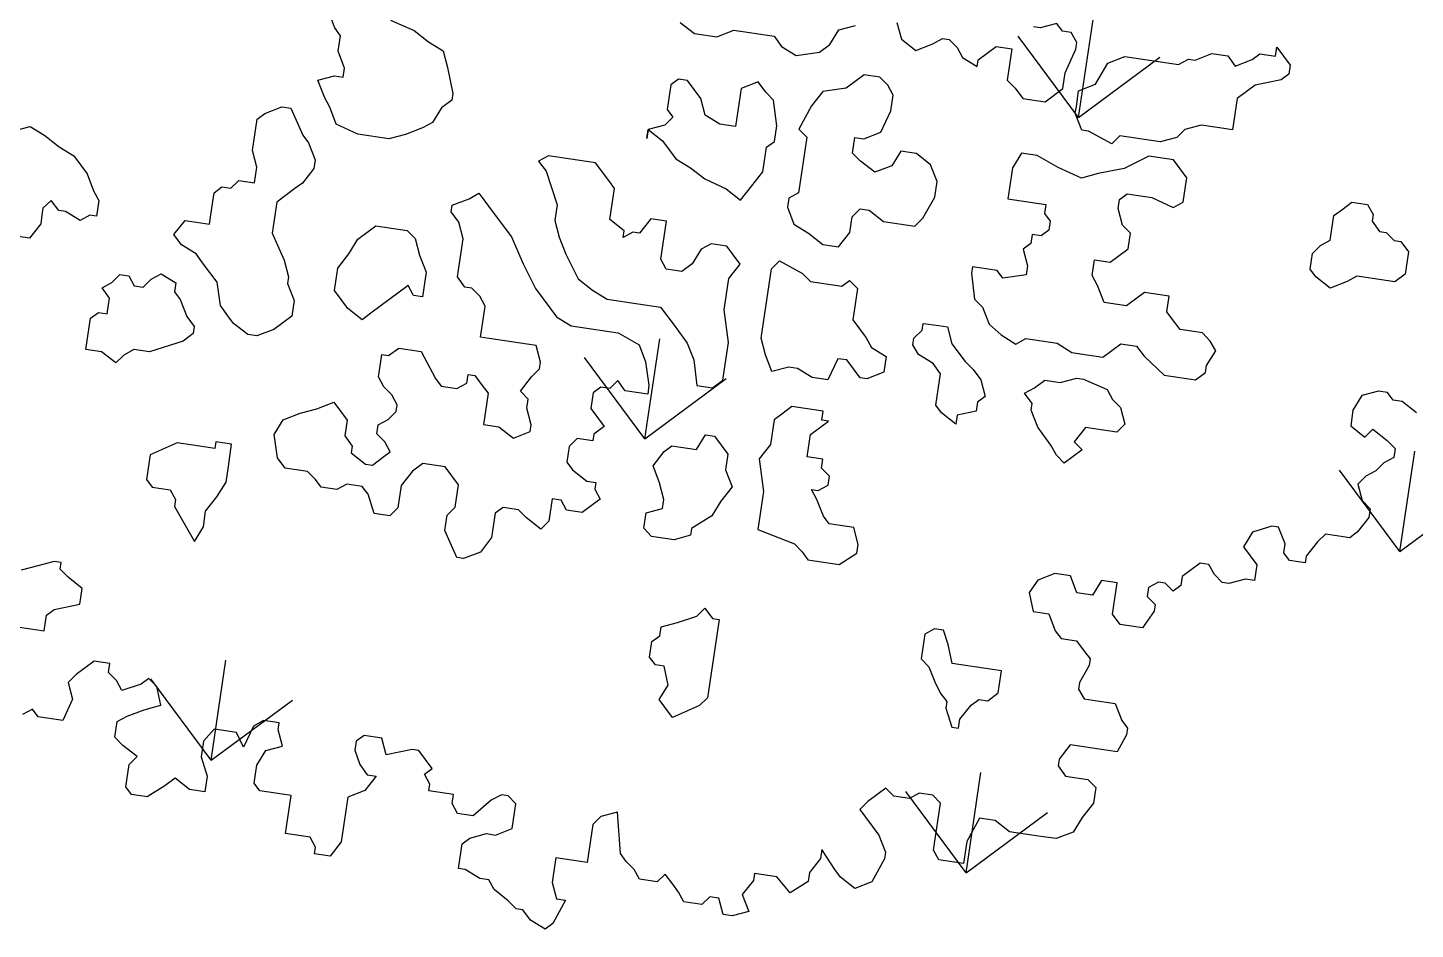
# Model space of a CAD drawing. Header units: millimetres. Extents: x 338 to 506, y 179 to 335.
# Drawn here: x 463.07 to 468.29, y 230.57 to 233.96 of the extents above; entities that cross this region are included whole.
import ezdxf

# ---------------------------------------------------------------- set-up
doc = ezdxf.new("R2010")
doc.units = ezdxf.units.MM
for name, color, linetype in [('ANDEN', 251, 'Continuous'), ('ARBOL-TOP', 3, 'Continuous'), ('MUROS', 32, 'Continuous')]:
    doc.layers.add(name, color=color, linetype=linetype)

# ---------------------------------------------------------------- blocks, each defined once
blk = doc.blocks.new('*X965')
at = {"color": 0}
for p, q in [((59.3391, 30.0594), (59.6085, 30.3288)), ((59.3391, 30.0594), (59.6085, 29.79)), ((59.3391, 30.0594), (59.7201, 30.0594)), ((60.776, 28.6226), (61.0454, 28.892)), ((60.776, 28.6226), (61.0454, 28.3532)), ((60.776, 28.6226), (61.157, 28.6226)), ((59.3391, 27.1857), (59.6085, 27.4551)), ((62.2128, 27.1857), (62.4822, 27.4551)), ((59.3391, 27.1857), (59.6085, 26.9163)), ((59.3391, 27.1857), (59.7201, 27.1857)), ((62.2128, 27.1857), (62.4822, 26.9163)), ((62.2128, 27.1857), (62.5938, 27.1857)), ((60.776, 25.7489), (61.0454, 26.0183)), ((60.776, 25.7489), (61.0454, 25.4795)), ((60.776, 25.7489), (61.157, 25.7489))]:
    blk.add_line(p, q, dxfattribs=at)
blk = doc.blocks.new('ARBOLITO')
at = {"linetype": 'ByBlock'}
for points in [[(463.3039, 68.8015), (463.2894, 68.8098), (463.2811, 68.8098), (463.2749, 68.8161), (463.2665, 68.8161), (463.252, 68.8098), (463.2458, 68.7953), (463.2458, 68.7808), (463.2603, 68.7724), (463.2665, 68.7808), (463.2811, 68.7724), (463.2894, 68.7662), (463.2894, 68.7579), (463.2811, 68.7517), (463.2749, 68.7434), (463.2665, 68.7371), (463.2603, 68.7288), (463.2665, 68.7143), (463.2749, 68.708), (463.2749, 68.6997), (463.2665, 68.6852), (463.2603, 68.6789), (463.2458, 68.6789), (463.2375, 68.6789), (463.2312, 68.6706), (463.2229, 68.6561), (463.2229, 68.6498), (463.2167, 68.6498), (463.2084, 68.6498), (463.2021, 68.6561), (463.2021, 68.6644), (463.1938, 68.6789), (463.1876, 68.6789), (463.171, 68.6706), (463.1647, 68.6561), (463.1793, 68.6415), (463.1793, 68.627), (463.171, 68.627), (463.1564, 68.6208), (463.1502, 68.6208), (463.1419, 68.627), (463.1356, 68.6353), (463.1273, 68.6353), (463.1128, 68.6208), (463.1128, 68.6124), (463.1065, 68.6062), (463.0982, 68.6124), (463.092, 68.6124), (463.0837, 68.6062), (463.0837, 68.5979), (463.092, 68.5917), (463.092, 68.5854), (463.0837, 68.5688), (463.0775, 68.5688), (463.0629, 68.5688), (463.0546, 68.5771), (463.0546, 68.5854), (463.0546, 68.5917), (463.0546, 68.6062), (463.0401, 68.6062), (463.0338, 68.5917), (463.0193, 68.5917), (463.011, 68.6062), (462.9964, 68.6062), (462.9819, 68.5979), (462.9756, 68.5854), (462.9819, 68.5688), (462.9902, 68.5688), (462.9964, 68.5688), (463.0047, 68.5543), (463.011, 68.548), (463.0255, 68.548), (463.0338, 68.5397), (463.0401, 68.5335), (463.0401, 68.5273), (463.0338, 68.5106), (463.0338, 68.5044), (463.0401, 68.4961), (463.0484, 68.4961), (463.0691, 68.4961), (463.0775, 68.4815), (463.0837, 68.4753), (463.0837, 68.4691), (463.0775, 68.4524), (463.0691, 68.4524), (463.0546, 68.4524), (463.0401, 68.4524), (463.0338, 68.4524), (463.0255, 68.4379), (463.0255, 68.4317), (463.0338, 68.4234), (463.0546, 68.4234), (463.0629, 68.4171), (463.0629, 68.4088), (463.0629, 68.4026), (463.0546, 68.388), (463.0484, 68.3735), (463.0338, 68.3652), (463.0193, 68.3652), (462.9964, 68.3652), (462.9902, 68.3652), (462.9756, 68.3735), (462.9673, 68.3735), (462.9611, 68.3735), (462.9528, 68.3506), (462.9528, 68.3299), (462.9299, 68.3299), (462.9237, 68.3382), (462.9237, 68.3444), (462.9237, 68.3589), (462.9237, 68.3652), (462.9237, 68.3818), (462.9154, 68.388), (462.9029, 68.388), (462.8946, 68.3818), (462.8801, 68.3818), (462.8717, 68.388), (462.8655, 68.3818), (462.8572, 68.3735), (462.851, 68.3652), (462.8572, 68.3589), (462.8717, 68.3444), (462.8801, 68.3299), (462.8801, 68.3236), (462.8717, 68.3008), (462.8572, 68.2925), (462.8427, 68.3008), (462.8364, 68.307), (462.8219, 68.3236), (462.8219, 68.3153), (462.8136, 68.3008), (462.8136, 68.2925), (462.799, 68.28), (462.7845, 68.2925), (462.7699, 68.2925), (462.7637, 68.2925), (462.7637, 68.2862), (462.7554, 68.2717), (462.7637, 68.2571), (462.7491, 68.2509), (462.7408, 68.2509), (462.7346, 68.2654), (462.7263, 68.2654), (462.7201, 68.2571), (462.7034, 68.2571), (462.6972, 68.2654), (462.691, 68.2717), (462.6827, 68.28), (462.6764, 68.2717), (462.6598, 68.2717), (462.6536, 68.28), (462.6453, 68.2862), (462.639, 68.2925), (462.6307, 68.3299), (462.6162, 68.3236), (462.6099, 68.3153), (462.6099, 68.3008), (462.6099, 68.28), (462.5954, 68.28), (462.5808, 68.28), (462.5808, 68.2717), (462.5808, 68.2571), (462.5871, 68.2426), (462.5954, 68.2426), (462.5871, 68.2197), (462.5808, 68.2135), (462.5663, 68.2197), (462.558, 68.228), (462.5517, 68.228), (462.5434, 68.2343), (462.5289, 68.2426), (462.5227, 68.2509), (462.5143, 68.2509), (462.4998, 68.2571), (462.4936, 68.2571), (462.4936, 68.2717), (462.4936, 68.28), (462.4998, 68.2862), (462.5143, 68.2925), (462.5227, 68.2925), (462.5372, 68.3008), (462.5372, 68.3236), (462.5289, 68.3299), (462.5227, 68.3299), (462.5143, 68.3236), (462.4998, 68.307), (462.4853, 68.307), (462.479, 68.3153), (462.479, 68.3236), (462.4562, 68.3236), (462.4562, 68.3299), (462.4499, 68.3382), (462.4562, 68.3444), (462.4416, 68.3589), (462.4354, 68.3589), (462.4125, 68.3506), (462.4063, 68.3652), (462.3897, 68.3652), (462.3834, 68.3589), (462.3834, 68.3506), (462.3897, 68.3382), (462.398, 68.3299), (462.4063, 68.3299), (462.398, 68.3153), (462.3834, 68.307), (462.3834, 68.3008), (462.3834, 68.2925), (462.3834, 68.28), (462.3834, 68.2654), (462.3751, 68.2509), (462.3606, 68.2509), (462.3606, 68.2571), (462.3543, 68.2654), (462.346, 68.2654), (462.3315, 68.2654), (462.3315, 68.2717), (462.3315, 68.2862), (462.3315, 68.3008), (462.3169, 68.3008), (462.3024, 68.3008), (462.2962, 68.307), (462.2962, 68.3153), (462.2962, 68.3236), (462.3024, 68.3382), (462.3169, 68.3444), (462.3107, 68.3589), (462.3107, 68.3652), (462.2962, 68.3652), (462.2879, 68.3589), (462.2816, 68.3382), (462.2733, 68.3506), (462.2588, 68.3506), (462.2525, 68.3506), (462.2442, 68.3382), (462.2442, 68.3236), (462.2525, 68.307), (462.2525, 68.2925), (462.238, 68.2925), (462.2234, 68.3008), (462.2151, 68.2925), (462.2006, 68.28), (462.186, 68.28), (462.1798, 68.2862), (462.1798, 68.307), (462.186, 68.3153), (462.1715, 68.3236), (462.1632, 68.3299), (462.1632, 68.3444), (462.1715, 68.3506), (462.186, 68.3589), (462.2006, 68.3652), (462.1944, 68.3818), (462.186, 68.388), (462.1798, 68.3818), (462.1632, 68.3735), (462.1569, 68.3818), (462.1486, 68.388), (462.1486, 68.3963), (462.1341, 68.3963), (462.1195, 68.3818), (462.1133, 68.3735), (462.1195, 68.3589), (462.1133, 68.3382), (462.0905, 68.3382), (462.0842, 68.3444), (462.0759, 68.3382)], [(462.0551, 68.4171), (462.0759, 68.4171), (462.0842, 68.4171), (462.0842, 68.4317), (462.0905, 68.4379), (462.1133, 68.4462), (462.1133, 68.4524), (462.1133, 68.4608), (462.0988, 68.4691), (462.0905, 68.4753), (462.0905, 68.4815), (462.0842, 68.4815), (462.0697, 68.4753), (462.0551, 68.4691)], [(463.3039, 68.8015), (463.2894, 68.8098), (463.2811, 68.8098), (463.2749, 68.8161), (463.2665, 68.8161), (463.252, 68.8098), (463.2458, 68.7953), (463.2458, 68.7808), (463.2603, 68.7724), (463.2665, 68.7808), (463.2811, 68.7724), (463.2894, 68.7662), (463.2894, 68.7579), (463.2811, 68.7517), (463.2749, 68.7434), (463.2665, 68.7371), (463.2603, 68.7288), (463.2665, 68.7143), (463.2749, 68.708), (463.2749, 68.6997), (463.2665, 68.6852), (463.2603, 68.6789), (463.2458, 68.6789), (463.2375, 68.6789), (463.2312, 68.6706), (463.2229, 68.6561), (463.2229, 68.6498), (463.2167, 68.6498), (463.2084, 68.6498), (463.2021, 68.6561), (463.2021, 68.6644), (463.1938, 68.6789), (463.1876, 68.6789), (463.171, 68.6706), (463.1647, 68.6561), (463.1793, 68.6415), (463.1793, 68.627), (463.171, 68.627), (463.1564, 68.6208), (463.1502, 68.6208), (463.1419, 68.627), (463.1356, 68.6353), (463.1273, 68.6353), (463.1128, 68.6208), (463.1128, 68.6124), (463.1065, 68.6062), (463.0982, 68.6124), (463.092, 68.6124), (463.0837, 68.6062), (463.0837, 68.5979), (463.092, 68.5917), (463.092, 68.5854), (463.0837, 68.5688), (463.0775, 68.5688), (463.0629, 68.5688), (463.0546, 68.5771), (463.0546, 68.5854), (463.0546, 68.5917), (463.0546, 68.6062), (463.0401, 68.6062), (463.0338, 68.5917), (463.0193, 68.5917), (463.011, 68.6062), (462.9964, 68.6062), (462.9819, 68.5979), (462.9756, 68.5854), (462.9819, 68.5688), (462.9902, 68.5688), (462.9964, 68.5688), (463.0047, 68.5543), (463.011, 68.548), (463.0255, 68.548), (463.0338, 68.5397), (463.0401, 68.5335), (463.0401, 68.5273), (463.0338, 68.5106), (463.0338, 68.5044), (463.0401, 68.4961), (463.0484, 68.4961), (463.0691, 68.4961), (463.0775, 68.4815), (463.0837, 68.4753), (463.0837, 68.4691), (463.0775, 68.4524), (463.0691, 68.4524), (463.0546, 68.4524), (463.0401, 68.4524), (463.0338, 68.4524), (463.0255, 68.4379), (463.0255, 68.4317), (463.0338, 68.4234), (463.0546, 68.4234), (463.0629, 68.4171), (463.0629, 68.4088), (463.0629, 68.4026), (463.0546, 68.388), (463.0484, 68.3735), (463.0338, 68.3652), (463.0193, 68.3652), (462.9964, 68.3652), (462.9902, 68.3652), (462.9756, 68.3735), (462.9673, 68.3735), (462.9611, 68.3735), (462.9528, 68.3506), (462.9528, 68.3299), (462.9299, 68.3299), (462.9237, 68.3382), (462.9237, 68.3444), (462.9237, 68.3589), (462.9237, 68.3652), (462.9237, 68.3818), (462.9154, 68.388), (462.9029, 68.388), (462.8946, 68.3818), (462.8801, 68.3818), (462.8717, 68.388), (462.8655, 68.3818), (462.8572, 68.3735), (462.851, 68.3652), (462.8572, 68.3589), (462.8717, 68.3444), (462.8801, 68.3299), (462.8801, 68.3236), (462.8717, 68.3008), (462.8572, 68.2925), (462.8427, 68.3008), (462.8364, 68.307), (462.8219, 68.3236), (462.8219, 68.3153), (462.8136, 68.3008), (462.8136, 68.2925), (462.799, 68.28), (462.7845, 68.2925), (462.7699, 68.2925), (462.7637, 68.2925), (462.7637, 68.2862), (462.7554, 68.2717), (462.7637, 68.2571), (462.7491, 68.2509), (462.7408, 68.2509), (462.7346, 68.2654), (462.7263, 68.2654), (462.7201, 68.2571), (462.7034, 68.2571), (462.6972, 68.2654), (462.691, 68.2717), (462.6827, 68.28), (462.6764, 68.2717), (462.6598, 68.2717), (462.6536, 68.28), (462.6453, 68.2862), (462.639, 68.2925), (462.6307, 68.3299), (462.6162, 68.3236), (462.6099, 68.3153), (462.6099, 68.3008), (462.6099, 68.28), (462.5954, 68.28), (462.5808, 68.28), (462.5808, 68.2717), (462.5808, 68.2571), (462.5871, 68.2426), (462.5954, 68.2426), (462.5871, 68.2197), (462.5808, 68.2135), (462.5663, 68.2197), (462.558, 68.228), (462.5517, 68.228), (462.5434, 68.2343), (462.5289, 68.2426), (462.5227, 68.2509), (462.5143, 68.2509), (462.4998, 68.2571), (462.4936, 68.2571), (462.4936, 68.2717), (462.4936, 68.28), (462.4998, 68.2862), (462.5143, 68.2925), (462.5227, 68.2925), (462.5372, 68.3008), (462.5372, 68.3236), (462.5289, 68.3299), (462.5227, 68.3299), (462.5143, 68.3236), (462.4998, 68.307), (462.4853, 68.307), (462.479, 68.3153), (462.479, 68.3236), (462.4562, 68.3236), (462.4562, 68.3299), (462.4499, 68.3382), (462.4562, 68.3444), (462.4416, 68.3589), (462.4354, 68.3589), (462.4125, 68.3506), (462.4063, 68.3652), (462.3897, 68.3652), (462.3834, 68.3589), (462.3834, 68.3506), (462.3897, 68.3382), (462.398, 68.3299), (462.4063, 68.3299), (462.398, 68.3153), (462.3834, 68.307), (462.3834, 68.3008), (462.3834, 68.2925), (462.3834, 68.28), (462.3834, 68.2654), (462.3751, 68.2509), (462.3606, 68.2509), (462.3606, 68.2571), (462.3543, 68.2654), (462.346, 68.2654), (462.3315, 68.2654), (462.3315, 68.2717), (462.3315, 68.2862), (462.3315, 68.3008), (462.3169, 68.3008), (462.3024, 68.3008), (462.2962, 68.307), (462.2962, 68.3153), (462.2962, 68.3236), (462.3024, 68.3382), (462.3169, 68.3444), (462.3107, 68.3589), (462.3107, 68.3652), (462.2962, 68.3652), (462.2879, 68.3589), (462.2816, 68.3382), (462.2733, 68.3506), (462.2588, 68.3506), (462.2525, 68.3506), (462.2442, 68.3382), (462.2442, 68.3236), (462.2525, 68.307), (462.2525, 68.2925), (462.238, 68.2925), (462.2234, 68.3008), (462.2151, 68.2925), (462.2006, 68.28), (462.186, 68.28), (462.1798, 68.2862), (462.1798, 68.307), (462.186, 68.3153), (462.1715, 68.3236), (462.1632, 68.3299), (462.1632, 68.3444), (462.1715, 68.3506), (462.186, 68.3589), (462.2006, 68.3652), (462.1944, 68.3818), (462.186, 68.388), (462.1798, 68.3818), (462.1632, 68.3735), (462.1569, 68.3818), (462.1486, 68.388), (462.1486, 68.3963), (462.1341, 68.3963), (462.1195, 68.3818), (462.1133, 68.3735), (462.1195, 68.3589), (462.1133, 68.3382), (462.0905, 68.3382), (462.0842, 68.3444), (462.0759, 68.3382)], [(462.0551, 68.4171), (462.0759, 68.4171), (462.0842, 68.4171), (462.0842, 68.4317), (462.0905, 68.4379), (462.1133, 68.4462), (462.1133, 68.4524), (462.1133, 68.4608), (462.0988, 68.4691), (462.0905, 68.4753), (462.0905, 68.4815), (462.0842, 68.4815), (462.0697, 68.4753), (462.0551, 68.4691)], [(462.5808, 69.0571), (462.5954, 69.0488), (462.6162, 69.0488), (462.6307, 69.0571), (462.6536, 69.0571), (462.6681, 69.0571), (462.6764, 69.0488), (462.691, 69.0426), (462.7117, 69.0488), (462.7201, 69.0571), (462.7263, 69.0717), (462.7408, 69.0779)], [(462.7782, 69.0862), (462.7845, 69.0717), (462.799, 69.0633), (462.8136, 69.0717), (462.8219, 69.0779), (462.8281, 69.0779), (462.8364, 69.0717), (462.8427, 69.0633), (462.8572, 69.0571), (462.8572, 69.0633), (462.8655, 69.0717), (462.8717, 69.0779), (462.8863, 69.0779), (462.8863, 69.0633), (462.8863, 69.0488), (462.8946, 69.0426), (462.9029, 69.0343), (462.9091, 69.0343), (462.9237, 69.0343), (462.9382, 69.0488), (462.9382, 69.0633), (462.9445, 69.0862), (462.9445, 69.0924), (462.9382, 69.1008), (462.9299, 69.1008), (462.9237, 69.107), (462.9091, 69.1008), (462.9029, 69.1008)], [(462.5808, 69.0571), (462.5954, 69.0488), (462.6162, 69.0488), (462.6307, 69.0571), (462.6536, 69.0571), (462.6681, 69.0571), (462.6764, 69.0488), (462.691, 69.0426), (462.7117, 69.0488), (462.7201, 69.0571), (462.7263, 69.0717), (462.7408, 69.0779)], [(462.7782, 69.0862), (462.7845, 69.0717), (462.799, 69.0633), (462.8136, 69.0717), (462.8219, 69.0779), (462.8281, 69.0779), (462.8364, 69.0717), (462.8427, 69.0633), (462.8572, 69.0571), (462.8572, 69.0633), (462.8655, 69.0717), (462.8717, 69.0779), (462.8863, 69.0779), (462.8863, 69.0633), (462.8863, 69.0488), (462.8946, 69.0426), (462.9029, 69.0343), (462.9091, 69.0343), (462.9237, 69.0343), (462.9382, 69.0488), (462.9382, 69.0633), (462.9445, 69.0862), (462.9445, 69.0924), (462.9382, 69.1008), (462.9299, 69.1008), (462.9237, 69.107), (462.9091, 69.1008), (462.9029, 69.1008)], [(462.9611, 69.0135), (462.9528, 69.028), (462.9528, 69.0343), (462.9528, 69.0488), (462.9673, 69.0571), (462.9756, 69.0779), (462.9902, 69.0862), (463.0047, 69.0862), (463.0193, 69.0862), (463.0401, 69.0862), (463.0484, 69.0924), (463.0546, 69.0924), (463.0691, 69.1008), (463.0837, 69.1008), (463.092, 69.0924), (463.1065, 69.1008), (463.1128, 69.107), (463.1273, 69.107), (463.1273, 69.1153), (463.1419, 69.1008), (463.1419, 69.0924), (463.1356, 69.0862), (463.1128, 69.0779), (463.1065, 69.0717), (463.0982, 69.0633), (463.0982, 69.0488), (463.0982, 69.0343), (463.0837, 69.0343), (463.0691, 69.0343), (463.0546, 69.028), (463.0484, 69.0197), (463.0338, 69.0135), (463.011, 69.0135), (462.9964, 69.0135), (462.9902, 69.0052), (462.9673, 69.0135), (462.9611, 69.0135), (462.9611, 69.0135)], [(462.9611, 69.0135), (462.9528, 69.028), (462.9528, 69.0343), (462.9528, 69.0488), (462.9673, 69.0571), (462.9756, 69.0779), (462.9902, 69.0862), (463.0047, 69.0862), (463.0193, 69.0862), (463.0401, 69.0862), (463.0484, 69.0924), (463.0546, 69.0924), (463.0691, 69.1008), (463.0837, 69.1008), (463.092, 69.0924), (463.1065, 69.1008), (463.1128, 69.107), (463.1273, 69.107), (463.1273, 69.1153), (463.1419, 69.1008), (463.1419, 69.0924), (463.1356, 69.0862), (463.1128, 69.0779), (463.1065, 69.0717), (463.0982, 69.0633), (463.0982, 69.0488), (463.0982, 69.0343), (463.0837, 69.0343), (463.0691, 69.0343), (463.0546, 69.028), (463.0484, 69.0197), (463.0338, 69.0135), (463.011, 69.0135), (462.9964, 69.0135), (462.9902, 69.0052), (462.9673, 69.0135), (462.9611, 69.0135)], [(462.2733, 68.9324), (462.2671, 68.9408), (462.2588, 68.9553), (462.2733, 68.9615), (462.2816, 68.9615), (462.2816, 68.9698), (462.2733, 68.9844), (462.2733, 68.9906), (462.2733, 68.9989), (462.2671, 69.0052), (462.2588, 69.0197)], [(462.3169, 69.0197), (462.3398, 69.0135), (462.3543, 69.0052), (462.3689, 68.9989), (462.3751, 68.9844), (462.3834, 68.9615), (462.3834, 68.9553), (462.3751, 68.947), (462.3689, 68.9324), (462.3606, 68.9262), (462.346, 68.9179), (462.3315, 68.9117), (462.3024, 68.9117), (462.2816, 68.9179), (462.2733, 68.9324), (462.2733, 68.9324)], [(462.2733, 68.9324), (462.2671, 68.9408), (462.2588, 68.9553), (462.2733, 68.9615), (462.2816, 68.9615), (462.2816, 68.9698), (462.2733, 68.9844), (462.2733, 68.9906), (462.2733, 68.9989), (462.2671, 69.0052), (462.2588, 69.0197)], [(462.3169, 69.0197), (462.3398, 69.0135), (462.3543, 69.0052), (462.3689, 68.9989), (462.3751, 68.9844), (462.3834, 68.9615), (462.3834, 68.9553), (462.3751, 68.947), (462.3689, 68.9324), (462.3606, 68.9262), (462.346, 68.9179), (462.3315, 68.9117), (462.3024, 68.9117), (462.2816, 68.9179), (462.2733, 68.9324)], [(462.7034, 68.9034), (462.7117, 68.8888), (462.7263, 68.8826), (462.7408, 68.8743), (462.7491, 68.8743), (462.7554, 68.8743), (462.7637, 68.8888), (462.7637, 68.8971), (462.7637, 68.9034), (462.7699, 68.9117), (462.7782, 68.9117), (462.7928, 68.9034), (462.8073, 68.9034), (462.8219, 68.9034), (462.8281, 68.9117), (462.8364, 68.9324), (462.8364, 68.947), (462.8281, 68.9615), (462.8136, 68.9698), (462.8073, 68.9698), (462.799, 68.9698), (462.7928, 68.9553), (462.7782, 68.947), (462.7637, 68.9553), (462.7554, 68.9615), (462.7554, 68.9761), (462.7637, 68.9761), (462.7782, 68.9844), (462.7845, 69.0052), (462.7845, 69.0197), (462.7782, 69.028), (462.7699, 69.0343), (462.7554, 69.0343), (462.7491, 69.028), (462.7408, 69.0197), (462.7201, 69.0135), (462.7117, 68.9989), (462.7034, 68.9761), (462.7117, 68.9698), (462.7117, 68.9553), (462.7117, 68.9324), (462.7117, 68.9179), (462.7034, 68.9117), (462.7034, 68.9034), (462.7034, 68.9034)], [(462.7034, 68.9034), (462.7117, 68.8888), (462.7263, 68.8826), (462.7408, 68.8743), (462.7491, 68.8743), (462.7554, 68.8743), (462.7637, 68.8888), (462.7637, 68.8971), (462.7637, 68.9034), (462.7699, 68.9117), (462.7782, 68.9117), (462.7928, 68.9034), (462.8073, 68.9034), (462.8219, 68.9034), (462.8281, 68.9117), (462.8364, 68.9324), (462.8364, 68.947), (462.8281, 68.9615), (462.8136, 68.9698), (462.8073, 68.9698), (462.799, 68.9698), (462.7928, 68.9553), (462.7782, 68.947), (462.7637, 68.9553), (462.7554, 68.9615), (462.7554, 68.9761), (462.7637, 68.9761), (462.7782, 68.9844), (462.7845, 69.0052), (462.7845, 69.0197), (462.7782, 69.028), (462.7699, 69.0343), (462.7554, 69.0343), (462.7491, 69.028), (462.7408, 69.0197), (462.7201, 69.0135), (462.7117, 68.9989), (462.7034, 68.9761), (462.7117, 68.9698), (462.7117, 68.9553), (462.7117, 68.9324), (462.7117, 68.9179), (462.7034, 68.9117), (462.7034, 68.9034)], [(462.5663, 68.9553), (462.5808, 68.947), (462.5954, 68.9324), (462.6099, 68.9262), (462.6245, 68.9179), (462.6453, 68.9117), (462.6598, 68.9034), (462.6681, 68.9179), (462.6764, 68.9324), (462.6764, 68.9553), (462.6827, 68.9615), (462.6827, 68.9761), (462.6764, 68.9989), (462.6681, 69.0052), (462.6598, 69.0135), (462.6453, 69.0052), (462.6453, 68.9989), (462.6453, 68.9844), (462.6453, 68.9698), (462.6307, 68.9698), (462.6162, 68.9761), (462.6099, 68.9906), (462.5954, 69.0052), (462.5871, 69.0052), (462.5808, 68.9989), (462.5808, 68.9844), (462.5808, 68.9761), (462.5871, 68.9698), (462.5808, 68.9615), (462.5663, 68.9553), (462.5663, 68.947), (462.5663, 68.9553), (462.5663, 68.9553)], [(462.5663, 68.9553), (462.5808, 68.947), (462.5954, 68.9324), (462.6099, 68.9262), (462.6245, 68.9179), (462.6453, 68.9117), (462.6598, 68.9034), (462.6681, 68.9179), (462.6764, 68.9324), (462.6764, 68.9553), (462.6827, 68.9615), (462.6827, 68.9761), (462.6764, 68.9989), (462.6681, 69.0052), (462.6598, 69.0135), (462.6453, 69.0052), (462.6453, 68.9989), (462.6453, 68.9844), (462.6453, 68.9698), (462.6307, 68.9698), (462.6162, 68.9761), (462.6099, 68.9906), (462.5954, 69.0052), (462.5871, 69.0052), (462.5808, 68.9989), (462.5808, 68.9844), (462.5808, 68.9761), (462.5871, 68.9698), (462.5808, 68.9615), (462.5663, 68.9553), (462.5663, 68.947), (462.5663, 68.9553)], [(462.9091, 68.868), (462.9029, 68.8743), (462.8863, 68.8743), (462.8801, 68.8743), (462.8801, 68.868), (462.8863, 68.8452), (462.8946, 68.8389), (462.9029, 68.8244), (462.9154, 68.8161), (462.9299, 68.8098), (462.9382, 68.8161), (462.9528, 68.8161), (462.9673, 68.8161), (462.9819, 68.8098), (462.9964, 68.8098), (463.011, 68.8098), (463.0255, 68.8244), (463.0401, 68.8244), (463.0484, 68.8161), (463.0691, 68.8015), (463.0837, 68.8015), (463.0982, 68.8015), (463.1065, 68.8098), (463.1065, 68.8161), (463.1128, 68.8306), (463.1065, 68.8389), (463.0982, 68.8452), (463.092, 68.8452), (463.0775, 68.8452), (463.0691, 68.8535), (463.0629, 68.8597), (463.0629, 68.8743), (463.0546, 68.8743), (463.0401, 68.8743), (463.0338, 68.868), (463.0255, 68.8597), (463.011, 68.8597), (463.0047, 68.8597), (462.9964, 68.8743), (462.9902, 68.8826), (462.9902, 68.8888), (462.9902, 68.8971), (463.0047, 68.8971), (463.011, 68.9034), (463.0193, 68.9117), (463.0193, 68.9262), (463.011, 68.9324), (463.0047, 68.947), (463.0047, 68.9553), (463.011, 68.9615), (463.0255, 68.9615), (463.0338, 68.9615), (463.0546, 68.9553), (463.0629, 68.9615), (463.0629, 68.9761), (463.0629, 68.9844), (463.0484, 68.9989), (463.0255, 68.9989), (463.0047, 68.9844), (462.9819, 68.9761), (462.9673, 68.9698), (462.9445, 68.9761), (462.9237, 68.9844), (462.9091, 68.9844), (462.9029, 68.9698), (462.9029, 68.9615), (462.9029, 68.9553), (462.9029, 68.9408), (462.9091, 68.9408), (462.9237, 68.9408), (462.9382, 68.9408), (462.9382, 68.9324), (462.9445, 68.9262), (462.9445, 68.9179), (462.9382, 68.9117), (462.9299, 68.9117), (462.9299, 68.9034), (462.9237, 68.8971), (462.9299, 68.8826), (462.9299, 68.8743), (462.9091, 68.868), (462.9091, 68.868)], [(462.9091, 68.868), (462.9029, 68.8743), (462.8863, 68.8743), (462.8801, 68.8743), (462.8801, 68.868), (462.8863, 68.8452), (462.8946, 68.8389), (462.9029, 68.8244), (462.9154, 68.8161), (462.9299, 68.8098), (462.9382, 68.8161), (462.9528, 68.8161), (462.9673, 68.8161), (462.9819, 68.8098), (462.9964, 68.8098), (463.011, 68.8098), (463.0255, 68.8244), (463.0401, 68.8244), (463.0484, 68.8161), (463.0691, 68.8015), (463.0837, 68.8015), (463.0982, 68.8015), (463.1065, 68.8098), (463.1065, 68.8161), (463.1128, 68.8306), (463.1065, 68.8389), (463.0982, 68.8452), (463.092, 68.8452), (463.0775, 68.8452), (463.0691, 68.8535), (463.0629, 68.8597), (463.0629, 68.8743), (463.0546, 68.8743), (463.0401, 68.8743), (463.0338, 68.868), (463.0255, 68.8597), (463.011, 68.8597), (463.0047, 68.8597), (462.9964, 68.8743), (462.9902, 68.8826), (462.9902, 68.8888), (462.9902, 68.8971), (463.0047, 68.8971), (463.011, 68.9034), (463.0193, 68.9117), (463.0193, 68.9262), (463.011, 68.9324), (463.0047, 68.947), (463.0047, 68.9553), (463.011, 68.9615), (463.0255, 68.9615), (463.0338, 68.9615), (463.0546, 68.9553), (463.0629, 68.9615), (463.0629, 68.9761), (463.0629, 68.9844), (463.0484, 68.9989), (463.0255, 68.9989), (463.0047, 68.9844), (462.9819, 68.9761), (462.9673, 68.9698), (462.9445, 68.9761), (462.9237, 68.9844), (462.9091, 68.9844), (462.9029, 68.9698), (462.9029, 68.9615), (462.9029, 68.9553), (462.9029, 68.9408), (462.9091, 68.9408), (462.9237, 68.9408), (462.9382, 68.9408), (462.9382, 68.9324), (462.9445, 68.9262), (462.9445, 68.9179), (462.9382, 68.9117), (462.9299, 68.9117), (462.9299, 68.9034), (462.9237, 68.8971), (462.9299, 68.8826), (462.9299, 68.8743), (462.9091, 68.868)], [(463.2375, 68.9179), (463.2312, 68.9179), (463.2229, 68.9117), (463.2084, 68.9034), (463.1938, 68.9117), (463.1876, 68.9179), (463.1876, 68.9262), (463.1876, 68.9324), (463.1938, 68.9408), (463.2021, 68.947), (463.2021, 68.9553), (463.2021, 68.9698), (463.2084, 68.9761), (463.2167, 68.9844), (463.2229, 68.9844), (463.2312, 68.9844), (463.2375, 68.9761), (463.2375, 68.9698), (463.2458, 68.9615), (463.252, 68.9615), (463.2603, 68.9553), (463.2665, 68.9553), (463.2749, 68.947), (463.2749, 68.9324), (463.2749, 68.9262), (463.2665, 68.9179), (463.2603, 68.9179), (463.252, 68.9179), (463.2458, 68.9179), (463.2375, 68.9179), (463.2375, 68.9179)], [(463.2375, 68.9179), (463.2312, 68.9179), (463.2229, 68.9117), (463.2084, 68.9034), (463.1938, 68.9117), (463.1876, 68.9179), (463.1876, 68.9262), (463.1876, 68.9324), (463.1938, 68.9408), (463.2021, 68.947), (463.2021, 68.9553), (463.2021, 68.9698), (463.2084, 68.9761), (463.2167, 68.9844), (463.2229, 68.9844), (463.2312, 68.9844), (463.2375, 68.9761), (463.2375, 68.9698), (463.2458, 68.9615), (463.252, 68.9615), (463.2603, 68.9553), (463.2665, 68.9553), (463.2749, 68.947), (463.2749, 68.9324), (463.2749, 68.9262), (463.2665, 68.9179), (463.2603, 68.9179), (463.252, 68.9179), (463.2458, 68.9179), (463.2375, 68.9179)], [(462.2297, 68.7143), (462.2151, 68.7226), (462.2089, 68.7288), (462.2006, 68.7371), (462.1944, 68.7579), (462.1798, 68.7724), (462.1715, 68.7808), (462.1569, 68.787), (462.1486, 68.7953), (462.1569, 68.8098), (462.1715, 68.8098), (462.1798, 68.8098), (462.1798, 68.8161), (462.1798, 68.8306), (462.1798, 68.8389), (462.186, 68.8452), (462.1944, 68.8452), (462.2006, 68.8535), (462.2151, 68.8535), (462.2151, 68.8597), (462.2151, 68.868), (462.2089, 68.8826), (462.2089, 68.8971), (462.2089, 68.9117), (462.2151, 68.9179), (462.2297, 68.9262), (462.238, 68.9262), (462.2525, 68.9034), (462.2588, 68.8971), (462.2671, 68.8826), (462.2671, 68.8743), (462.2588, 68.8597), (462.2525, 68.8535), (462.238, 68.8389), (462.238, 68.8161), (462.238, 68.8098), (462.2525, 68.787), (462.2588, 68.7724), (462.2588, 68.7662), (462.2671, 68.7517), (462.2671, 68.7371), (462.2588, 68.7288), (462.2525, 68.7226), (462.238, 68.7143), (462.2297, 68.7143), (462.2297, 68.7143)], [(462.2297, 68.7143), (462.2151, 68.7226), (462.2089, 68.7288), (462.2006, 68.7371), (462.1944, 68.7579), (462.1798, 68.7724), (462.1715, 68.7808), (462.1569, 68.787), (462.1486, 68.7953), (462.1569, 68.8098), (462.1715, 68.8098), (462.1798, 68.8098), (462.1798, 68.8161), (462.1798, 68.8306), (462.1798, 68.8389), (462.186, 68.8452), (462.1944, 68.8452), (462.2006, 68.8535), (462.2151, 68.8535), (462.2151, 68.8597), (462.2151, 68.868), (462.2089, 68.8826), (462.2089, 68.8971), (462.2089, 68.9117), (462.2151, 68.9179), (462.2297, 68.9262), (462.238, 68.9262), (462.2525, 68.9034), (462.2588, 68.8971), (462.2671, 68.8826), (462.2671, 68.8743), (462.2588, 68.8597), (462.2525, 68.8535), (462.238, 68.8389), (462.238, 68.8161), (462.238, 68.8098), (462.2525, 68.787), (462.2588, 68.7724), (462.2588, 68.7662), (462.2671, 68.7517), (462.2671, 68.7371), (462.2588, 68.7288), (462.2525, 68.7226), (462.238, 68.7143), (462.2297, 68.7143)], [(462.4707, 68.9117), (462.479, 68.9034), (462.4936, 68.8743), (462.4936, 68.8597), (462.4998, 68.8452), (462.5081, 68.8306), (462.5227, 68.8098), (462.5372, 68.8015), (462.5517, 68.7953), (462.5808, 68.7953), (462.6016, 68.7953), (462.6162, 68.7808), (462.6307, 68.7662), (462.639, 68.7517), (462.6453, 68.7288), (462.6598, 68.7288), (462.6681, 68.7371), (462.6681, 68.7517), (462.6681, 68.7724), (462.6598, 68.8015), (462.6598, 68.8161), (462.6598, 68.8306), (462.6681, 68.8452), (462.6598, 68.8535), (462.6536, 68.8597), (462.6453, 68.8597), (462.639, 68.8597), (462.6307, 68.8535), (462.6245, 68.8389), (462.6162, 68.8306), (462.6099, 68.8306), (462.6016, 68.8306), (462.5954, 68.8389), (462.5954, 68.8535), (462.5954, 68.8597), (462.5954, 68.8743), (462.5808, 68.8743), (462.5725, 68.8597), (462.5663, 68.8597), (462.558, 68.8535), (462.558, 68.8597), (462.5434, 68.868), (462.5434, 68.8826), (462.5434, 68.8971), (462.5372, 68.9034), (462.5227, 68.9179), (462.5143, 68.9179), (462.4998, 68.9179), (462.479, 68.9179), (462.4707, 68.9117), (462.4707, 68.9117)], [(462.4707, 68.9117), (462.479, 68.9034), (462.4936, 68.8743), (462.4936, 68.8597), (462.4998, 68.8452), (462.5081, 68.8306), (462.5227, 68.8098), (462.5372, 68.8015), (462.5517, 68.7953), (462.5808, 68.7953), (462.6016, 68.7953), (462.6162, 68.7808), (462.6307, 68.7662), (462.639, 68.7517), (462.6453, 68.7288), (462.6598, 68.7288), (462.6681, 68.7371), (462.6681, 68.7517), (462.6681, 68.7724), (462.6598, 68.8015), (462.6598, 68.8161), (462.6598, 68.8306), (462.6681, 68.8452), (462.6598, 68.8535), (462.6536, 68.8597), (462.6453, 68.8597), (462.639, 68.8597), (462.6307, 68.8535), (462.6245, 68.8389), (462.6162, 68.8306), (462.6099, 68.8306), (462.6016, 68.8306), (462.5954, 68.8389), (462.5954, 68.8535), (462.5954, 68.8597), (462.5954, 68.8743), (462.5808, 68.8743), (462.5725, 68.8597), (462.5663, 68.8597), (462.558, 68.8535), (462.558, 68.8597), (462.5434, 68.868), (462.5434, 68.8826), (462.5434, 68.8971), (462.5372, 68.9034), (462.5227, 68.9179), (462.5143, 68.9179), (462.4998, 68.9179), (462.479, 68.9179), (462.4707, 68.9117)], [(461.9886, 68.868), (462.0032, 68.8743), (462.0177, 68.868), (462.0323, 68.8597), (462.0468, 68.8535), (462.0614, 68.8389), (462.0697, 68.8244), (462.0759, 68.8161), (462.0759, 68.8015), (462.0697, 68.8015), (462.0614, 68.7953), (462.0468, 68.8015), (462.0406, 68.8015), (462.0323, 68.8098), (462.026, 68.8015), (462.026, 68.7953), (462.026, 68.787), (462.0177, 68.7724), (462.0032, 68.7724)], [(461.9886, 68.868), (462.0032, 68.8743), (462.0177, 68.868), (462.0323, 68.8597), (462.0468, 68.8535), (462.0614, 68.8389), (462.0697, 68.8244), (462.0759, 68.8161), (462.0759, 68.8015), (462.0697, 68.8015), (462.0614, 68.7953), (462.0468, 68.8015), (462.0406, 68.8015), (462.0323, 68.8098), (462.026, 68.8015), (462.026, 68.7953), (462.026, 68.787), (462.0177, 68.7724), (462.0032, 68.7724)], [(462.2671, 68.627), (462.2733, 68.6415), (462.2879, 68.6498), (462.3024, 68.6561), (462.3169, 68.6644), (462.3253, 68.6561), (462.3315, 68.6498), (462.3315, 68.6353), (462.3398, 68.627), (462.3398, 68.6208), (462.3543, 68.6124), (462.3606, 68.6124), (462.3689, 68.6208), (462.3751, 68.627), (462.3689, 68.6353), (462.3606, 68.6415), (462.3606, 68.6498), (462.3689, 68.6561), (462.3751, 68.6644), (462.3751, 68.6706), (462.3689, 68.6789), (462.3606, 68.6852), (462.3543, 68.6935), (462.3543, 68.708), (462.3543, 68.7143), (462.3606, 68.7143), (462.3689, 68.7226), (462.3834, 68.7226), (462.3897, 68.7226), (462.4063, 68.6997), (462.4125, 68.6935), (462.4271, 68.6935), (462.4354, 68.6997), (462.4354, 68.708), (462.4416, 68.708), (462.4499, 68.6997), (462.4562, 68.6935), (462.4562, 68.6852), (462.4562, 68.6706), (462.4562, 68.6644), (462.4707, 68.6644), (462.4853, 68.6561), (462.4998, 68.6644), (462.4998, 68.6706), (462.4936, 68.6852), (462.4936, 68.6935), (462.4853, 68.6997), (462.4936, 68.7143), (462.4998, 68.7226), (462.4998, 68.7288), (462.4936, 68.7434), (462.4853, 68.7434), (462.4707, 68.7434), (462.4499, 68.7434), (462.4416, 68.7434), (462.4416, 68.7517), (462.4416, 68.7579), (462.4416, 68.7724), (462.4354, 68.7808), (462.4271, 68.787), (462.4208, 68.787), (462.4125, 68.7953), (462.4125, 68.8015), (462.4125, 68.8098), (462.4125, 68.8244), (462.4125, 68.8306), (462.4063, 68.8452), (462.398, 68.8535), (462.398, 68.8597), (462.4125, 68.868), (462.4208, 68.8743), (462.4271, 68.868), (462.4354, 68.8597), (462.4562, 68.8389), (462.4707, 68.8161), (462.4853, 68.7953), (462.4936, 68.787), (462.5081, 68.7724), (462.5227, 68.7662), (462.5372, 68.7662), (462.558, 68.7662), (462.5663, 68.7662), (462.5871, 68.7579), (462.5954, 68.7434), (462.6016, 68.7226), (462.6016, 68.7143), (462.5808, 68.7143), (462.5725, 68.7226), (462.5663, 68.7143), (462.558, 68.7143), (462.5517, 68.708), (462.5517, 68.6935), (462.5663, 68.6789), (462.558, 68.6706), (462.558, 68.6644), (462.5434, 68.6644), (462.5372, 68.6561), (462.5372, 68.6498), (462.5372, 68.6415), (462.5434, 68.6353), (462.558, 68.627), (462.5663, 68.627), (462.5663, 68.6208), (462.5725, 68.6124), (462.5663, 68.6062), (462.558, 68.5979), (462.5434, 68.5979), (462.5372, 68.6062), (462.5289, 68.6062), (462.5289, 68.5854), (462.5227, 68.5771), (462.5081, 68.5854), (462.4998, 68.5917), (462.4853, 68.5917), (462.479, 68.5854), (462.479, 68.5688), (462.479, 68.5626), (462.4707, 68.548), (462.4562, 68.5397), (462.4499, 68.5397), (462.4354, 68.5626), (462.4354, 68.5688), (462.4354, 68.5771), (462.4416, 68.5854), (462.4416, 68.6062), (462.4271, 68.6208), (462.4125, 68.6208), (462.4063, 68.6208), (462.398, 68.6124), (462.3897, 68.5979), (462.3897, 68.5771), (462.3834, 68.5688), (462.3689, 68.5688), (462.3606, 68.5854), (462.3543, 68.5917), (462.346, 68.5917), (462.3398, 68.5917), (462.3315, 68.5854), (462.3169, 68.5854), (462.3107, 68.5917), (462.3024, 68.5979), (462.2962, 68.5979), (462.2816, 68.5979), (462.2733, 68.6062), (462.2671, 68.627), (462.2671, 68.627)], [(462.2671, 68.627), (462.2733, 68.6415), (462.2879, 68.6498), (462.3024, 68.6561), (462.3169, 68.6644), (462.3253, 68.6561), (462.3315, 68.6498), (462.3315, 68.6353), (462.3398, 68.627), (462.3398, 68.6208), (462.3543, 68.6124), (462.3606, 68.6124), (462.3689, 68.6208), (462.3751, 68.627), (462.3689, 68.6353), (462.3606, 68.6415), (462.3606, 68.6498), (462.3689, 68.6561), (462.3751, 68.6644), (462.3751, 68.6706), (462.3689, 68.6789), (462.3606, 68.6852), (462.3543, 68.6935), (462.3543, 68.708), (462.3543, 68.7143), (462.3606, 68.7143), (462.3689, 68.7226), (462.3834, 68.7226), (462.3897, 68.7226), (462.4063, 68.6997), (462.4125, 68.6935), (462.4271, 68.6935), (462.4354, 68.6997), (462.4354, 68.708), (462.4416, 68.708), (462.4499, 68.6997), (462.4562, 68.6935), (462.4562, 68.6852), (462.4562, 68.6706), (462.4562, 68.6644), (462.4707, 68.6644), (462.4853, 68.6561), (462.4998, 68.6644), (462.4998, 68.6706), (462.4936, 68.6852), (462.4936, 68.6935), (462.4853, 68.6997), (462.4936, 68.7143), (462.4998, 68.7226), (462.4998, 68.7288), (462.4936, 68.7434), (462.4853, 68.7434), (462.4707, 68.7434), (462.4499, 68.7434), (462.4416, 68.7434), (462.4416, 68.7517), (462.4416, 68.7579), (462.4416, 68.7724), (462.4354, 68.7808), (462.4271, 68.787), (462.4208, 68.787), (462.4125, 68.7953), (462.4125, 68.8015), (462.4125, 68.8098), (462.4125, 68.8244), (462.4125, 68.8306), (462.4063, 68.8452), (462.398, 68.8535), (462.398, 68.8597), (462.4125, 68.868), (462.4208, 68.8743), (462.4271, 68.868), (462.4354, 68.8597), (462.4562, 68.8389), (462.4707, 68.8161), (462.4853, 68.7953), (462.4936, 68.787), (462.5081, 68.7724), (462.5227, 68.7662), (462.5372, 68.7662), (462.558, 68.7662), (462.5663, 68.7662), (462.5871, 68.7579), (462.5954, 68.7434), (462.6016, 68.7226), (462.6016, 68.7143), (462.5808, 68.7143), (462.5725, 68.7226), (462.5663, 68.7143), (462.558, 68.7143), (462.5517, 68.708), (462.5517, 68.6935), (462.5663, 68.6789), (462.558, 68.6706), (462.558, 68.6644), (462.5434, 68.6644), (462.5372, 68.6561), (462.5372, 68.6498), (462.5372, 68.6415), (462.5434, 68.6353), (462.558, 68.627), (462.5663, 68.627), (462.5663, 68.6208), (462.5725, 68.6124), (462.5663, 68.6062), (462.558, 68.5979), (462.5434, 68.5979), (462.5372, 68.6062), (462.5289, 68.6062), (462.5289, 68.5854), (462.5227, 68.5771), (462.5081, 68.5854), (462.4998, 68.5917), (462.4853, 68.5917), (462.479, 68.5854), (462.479, 68.5688), (462.479, 68.5626), (462.4707, 68.548), (462.4562, 68.5397), (462.4499, 68.5397), (462.4354, 68.5626), (462.4354, 68.5688), (462.4354, 68.5771), (462.4416, 68.5854), (462.4416, 68.6062), (462.4271, 68.6208), (462.4125, 68.6208), (462.4063, 68.6208), (462.398, 68.6124), (462.3897, 68.5979), (462.3897, 68.5771), (462.3834, 68.5688), (462.3689, 68.5688), (462.3606, 68.5854), (462.3543, 68.5917), (462.346, 68.5917), (462.3398, 68.5917), (462.3315, 68.5854), (462.3169, 68.5854), (462.3107, 68.5917), (462.3024, 68.5979), (462.2962, 68.5979), (462.2816, 68.5979), (462.2733, 68.6062), (462.2671, 68.627)], [(462.7034, 68.7662), (462.6972, 68.7808), (462.6972, 68.7953), (462.6972, 68.8098), (462.6972, 68.8306), (462.6972, 68.8452), (462.7034, 68.8535), (462.7263, 68.8452), (462.7346, 68.8389), (462.7491, 68.8389), (462.7637, 68.8389), (462.7699, 68.8452), (462.7782, 68.8389), (462.7782, 68.8244), (462.7782, 68.8161), (462.7782, 68.8098), (462.7928, 68.7953), (462.799, 68.787), (462.8136, 68.7808), (462.8136, 68.7662), (462.799, 68.7579), (462.7928, 68.7579), (462.7782, 68.7724), (462.7699, 68.7724), (462.7637, 68.7517), (462.7491, 68.7517), (462.7346, 68.7579), (462.7263, 68.7579), (462.7117, 68.7517), (462.7034, 68.7662), (462.7034, 68.7662)], [(462.7034, 68.7662), (462.6972, 68.7808), (462.6972, 68.7953), (462.6972, 68.8098), (462.6972, 68.8306), (462.6972, 68.8452), (462.7034, 68.8535), (462.7263, 68.8452), (462.7346, 68.8389), (462.7491, 68.8389), (462.7637, 68.8389), (462.7699, 68.8452), (462.7782, 68.8389), (462.7782, 68.8244), (462.7782, 68.8161), (462.7782, 68.8098), (462.7928, 68.7953), (462.799, 68.787), (462.8136, 68.7808), (462.8136, 68.7662), (462.799, 68.7579), (462.7928, 68.7579), (462.7782, 68.7724), (462.7699, 68.7724), (462.7637, 68.7517), (462.7491, 68.7517), (462.7346, 68.7579), (462.7263, 68.7579), (462.7117, 68.7517), (462.7034, 68.7662)], [(462.346, 68.7579), (462.3398, 68.7517), (462.3315, 68.7434), (462.3169, 68.7517), (462.3024, 68.7662), (462.3024, 68.7808), (462.3024, 68.787), (462.3107, 68.8015), (462.3169, 68.8161), (462.3253, 68.8244), (462.3315, 68.8306), (462.346, 68.8306), (462.3606, 68.8306), (462.3689, 68.8244), (462.3751, 68.8098), (462.3834, 68.7953), (462.3834, 68.787), (462.3834, 68.7808), (462.3834, 68.7724), (462.3751, 68.7724), (462.3689, 68.7808), (462.346, 68.7579), (462.346, 68.7579)], [(462.346, 68.7579), (462.3398, 68.7517), (462.3315, 68.7434), (462.3169, 68.7517), (462.3024, 68.7662), (462.3024, 68.7808), (462.3024, 68.787), (462.3107, 68.8015), (462.3169, 68.8161), (462.3253, 68.8244), (462.3315, 68.8306), (462.346, 68.8306), (462.3606, 68.8306), (462.3689, 68.8244), (462.3751, 68.8098), (462.3834, 68.7953), (462.3834, 68.787), (462.3834, 68.7808), (462.3834, 68.7724), (462.3751, 68.7724), (462.3689, 68.7808), (462.346, 68.7579)], [(462.8863, 68.7288), (462.8717, 68.7371), (462.8655, 68.7434), (462.8655, 68.7517), (462.8655, 68.7579), (462.8655, 68.7724), (462.8572, 68.7808), (462.8427, 68.787), (462.8364, 68.7953), (462.8364, 68.8015), (462.8427, 68.8098), (462.8427, 68.8161), (462.8572, 68.8161), (462.8655, 68.8161), (462.8717, 68.8015), (462.8863, 68.787), (462.8946, 68.7808), (462.9029, 68.7724), (462.9091, 68.7579), (462.9029, 68.7517), (462.9029, 68.7434), (462.8863, 68.7371), (462.8863, 68.7288), (462.8863, 68.7288)], [(462.8863, 68.7288), (462.8717, 68.7371), (462.8655, 68.7434), (462.8655, 68.7517), (462.8655, 68.7579), (462.8655, 68.7724), (462.8572, 68.7808), (462.8427, 68.787), (462.8364, 68.7953), (462.8364, 68.8015), (462.8427, 68.8098), (462.8427, 68.8161), (462.8572, 68.8161), (462.8655, 68.8161), (462.8717, 68.8015), (462.8863, 68.787), (462.8946, 68.7808), (462.9029, 68.7724), (462.9091, 68.7579), (462.9029, 68.7517), (462.9029, 68.7434), (462.8863, 68.7371), (462.8863, 68.7288)], [(462.9902, 68.708), (462.9819, 68.7143), (462.9756, 68.7226), (462.9611, 68.7371), (462.9528, 68.7517), (462.9528, 68.7579), (462.9445, 68.7662), (462.9528, 68.7724), (462.9611, 68.7808), (462.9756, 68.7808), (462.9902, 68.787), (462.9964, 68.787), (463.0193, 68.7808), (463.0255, 68.7724), (463.0338, 68.7662), (463.0401, 68.7517), (463.0338, 68.7434), (463.0193, 68.7434), (463.011, 68.7434), (463.0047, 68.7434), (462.9964, 68.7288), (463.0047, 68.7226), (462.9902, 68.708), (462.9902, 68.708)], [(462.9902, 68.708), (462.9819, 68.7143), (462.9756, 68.7226), (462.9611, 68.7371), (462.9528, 68.7517), (462.9528, 68.7579), (462.9445, 68.7662), (462.9528, 68.7724), (462.9611, 68.7808), (462.9756, 68.7808), (462.9902, 68.787), (462.9964, 68.787), (463.0193, 68.7808), (463.0255, 68.7724), (463.0338, 68.7662), (463.0401, 68.7517), (463.0338, 68.7434), (463.0193, 68.7434), (463.011, 68.7434), (463.0047, 68.7434), (462.9964, 68.7288), (463.0047, 68.7226), (462.9902, 68.708)], [(462.1424, 68.6852), (462.1279, 68.6852), (462.1195, 68.6789), (462.1133, 68.6706), (462.0988, 68.6789), (462.0842, 68.6789), (462.0842, 68.6935), (462.0842, 68.6997), (462.0842, 68.708), (462.0905, 68.7143), (462.0988, 68.7143), (462.0988, 68.7226), (462.0988, 68.7288), (462.0905, 68.7371), (462.0988, 68.7434), (462.105, 68.7517), (462.1133, 68.7517), (462.1195, 68.7434), (462.1279, 68.7434), (462.1341, 68.7517), (462.1424, 68.7579), (462.1569, 68.7517), (462.1569, 68.7434), (462.1632, 68.7371), (462.1715, 68.7226), (462.1798, 68.7143), (462.1798, 68.708), (462.1715, 68.6997), (462.1424, 68.6852), (462.1424, 68.6852)], [(462.1424, 68.6852), (462.1279, 68.6852), (462.1195, 68.6789), (462.1133, 68.6706), (462.0988, 68.6789), (462.0842, 68.6789), (462.0842, 68.6935), (462.0842, 68.6997), (462.0842, 68.708), (462.0905, 68.7143), (462.0988, 68.7143), (462.0988, 68.7226), (462.0988, 68.7288), (462.0905, 68.7371), (462.0988, 68.7434), (462.105, 68.7517), (462.1133, 68.7517), (462.1195, 68.7434), (462.1279, 68.7434), (462.1341, 68.7517), (462.1424, 68.7579), (462.1569, 68.7517), (462.1569, 68.7434), (462.1632, 68.7371), (462.1715, 68.7226), (462.1798, 68.7143), (462.1798, 68.708), (462.1715, 68.6997), (462.1424, 68.6852)], [(462.7554, 68.5979), (462.7637, 68.5917), (462.7699, 68.5854), (462.7928, 68.5854), (462.799, 68.5854), (462.8136, 68.5979), (462.8136, 68.6062), (462.8073, 68.6208), (462.7928, 68.6208), (462.7845, 68.6208), (462.7782, 68.627), (462.7699, 68.6415), (462.7637, 68.6498), (462.7699, 68.6498), (462.7782, 68.6561), (462.7782, 68.6644), (462.7699, 68.6706), (462.7699, 68.6789), (462.7554, 68.6789), (462.7554, 68.6852), (462.7554, 68.6935), (462.7554, 68.6997), (462.7637, 68.708), (462.7699, 68.7143), (462.7637, 68.7143), (462.7637, 68.7226), (462.7554, 68.7226), (462.7408, 68.7226), (462.7346, 68.7226), (462.7263, 68.7143), (462.7201, 68.708), (462.7201, 68.6852), (462.7117, 68.6706), (462.7201, 68.6415), (462.7201, 68.6353), (462.7201, 68.6208), (462.7201, 68.6062), (462.7554, 68.5979), (462.7554, 68.5979)], [(462.7554, 68.5979), (462.7637, 68.5917), (462.7699, 68.5854), (462.7928, 68.5854), (462.799, 68.5854), (462.8136, 68.5979), (462.8136, 68.6062), (462.8073, 68.6208), (462.7928, 68.6208), (462.7845, 68.6208), (462.7782, 68.627), (462.7699, 68.6415), (462.7637, 68.6498), (462.7699, 68.6498), (462.7782, 68.6561), (462.7782, 68.6644), (462.7699, 68.6706), (462.7699, 68.6789), (462.7554, 68.6789), (462.7554, 68.6852), (462.7554, 68.6935), (462.7554, 68.6997), (462.7637, 68.708), (462.7699, 68.7143), (462.7637, 68.7143), (462.7637, 68.7226), (462.7554, 68.7226), (462.7408, 68.7226), (462.7346, 68.7226), (462.7263, 68.7143), (462.7201, 68.708), (462.7201, 68.6852), (462.7117, 68.6706), (462.7201, 68.6415), (462.7201, 68.6353), (462.7201, 68.6208), (462.7201, 68.6062), (462.7554, 68.5979)], [(462.6245, 68.5854), (462.6162, 68.5917), (462.6162, 68.6062), (462.6307, 68.6124), (462.6307, 68.6208), (462.6245, 68.6353), (462.6162, 68.6498), (462.6245, 68.6644), (462.6307, 68.6706), (462.639, 68.6706), (462.6536, 68.6706), (462.6598, 68.6852), (462.6681, 68.6852), (462.6827, 68.6706), (462.6827, 68.6561), (462.691, 68.6415), (462.6827, 68.627), (462.6764, 68.6124), (462.6598, 68.5979), (462.6598, 68.5917), (462.6453, 68.5854), (462.6245, 68.5854), (462.6245, 68.5854)], [(462.6245, 68.5854), (462.6162, 68.5917), (462.6162, 68.6062), (462.6307, 68.6124), (462.6307, 68.6208), (462.6245, 68.6353), (462.6162, 68.6498), (462.6245, 68.6644), (462.6307, 68.6706), (462.639, 68.6706), (462.6536, 68.6706), (462.6598, 68.6852), (462.6681, 68.6852), (462.6827, 68.6706), (462.6827, 68.6561), (462.691, 68.6415), (462.6827, 68.627), (462.6764, 68.6124), (462.6598, 68.5979), (462.6598, 68.5917), (462.6453, 68.5854), (462.6245, 68.5854)], [(462.2089, 68.5189), (462.2151, 68.5335), (462.2151, 68.548), (462.2234, 68.5626), (462.2297, 68.5771), (462.2297, 68.5917), (462.2297, 68.6124), (462.2234, 68.6124), (462.2151, 68.6124), (462.2151, 68.6062), (462.2006, 68.6062), (462.186, 68.6062), (462.1798, 68.6062), (462.1569, 68.5917), (462.1569, 68.5854), (462.1569, 68.5688), (462.1632, 68.5626), (462.1715, 68.5626), (462.1798, 68.5626), (462.186, 68.5543), (462.186, 68.548), (462.2089, 68.5189), (462.2089, 68.5189)], [(462.2089, 68.5189), (462.2151, 68.5335), (462.2151, 68.548), (462.2234, 68.5626), (462.2297, 68.5771), (462.2297, 68.5917), (462.2297, 68.6124), (462.2234, 68.6124), (462.2151, 68.6124), (462.2151, 68.6062), (462.2006, 68.6062), (462.186, 68.6062), (462.1798, 68.6062), (462.1569, 68.5917), (462.1569, 68.5854), (462.1569, 68.5688), (462.1632, 68.5626), (462.1715, 68.5626), (462.1798, 68.5626), (462.186, 68.5543), (462.186, 68.548), (462.2089, 68.5189)], [(462.9299, 68.4524), (462.9299, 68.4608), (462.9382, 68.4753), (462.9445, 68.4815), (462.9528, 68.4815), (462.9611, 68.4899), (462.9611, 68.4961), (462.9611, 68.5106), (462.9528, 68.5106), (462.9382, 68.5106), (462.9299, 68.5106), (462.9154, 68.5106), (462.9091, 68.5273), (462.9029, 68.5397), (462.8946, 68.5397), (462.8863, 68.5335), (462.8863, 68.5273), (462.8863, 68.5106), (462.8946, 68.5044), (462.9029, 68.4899), (462.9091, 68.4815), (462.9154, 68.4753), (462.9154, 68.4691), (462.9237, 68.4524), (462.9299, 68.4524), (462.9299, 68.4524)], [(462.9299, 68.4524), (462.9299, 68.4608), (462.9382, 68.4753), (462.9445, 68.4815), (462.9528, 68.4815), (462.9611, 68.4899), (462.9611, 68.4961), (462.9611, 68.5106), (462.9528, 68.5106), (462.9382, 68.5106), (462.9299, 68.5106), (462.9154, 68.5106), (462.9091, 68.5273), (462.9029, 68.5397), (462.8946, 68.5397), (462.8863, 68.5335), (462.8863, 68.5273), (462.8863, 68.5106), (462.8946, 68.5044), (462.9029, 68.4899), (462.9091, 68.4815), (462.9154, 68.4753), (462.9154, 68.4691), (462.9237, 68.4524), (462.9299, 68.4524)], [(462.6681, 68.4234), (462.6598, 68.4317), (462.6536, 68.4379), (462.6598, 68.4524), (462.6536, 68.4691), (462.6453, 68.4691), (462.639, 68.4753), (462.639, 68.4899), (462.6453, 68.4961), (462.6453, 68.5044), (462.6598, 68.5106), (462.6764, 68.5189), (462.6827, 68.5273), (462.691, 68.5189), (462.6972, 68.5189), (462.6972, 68.5044), (462.6972, 68.4899), (462.6972, 68.4691), (462.6972, 68.4608), (462.6972, 68.4524), (462.6972, 68.4462), (462.691, 68.4379), (462.6681, 68.4234), (462.6681, 68.4234)], [(462.6681, 68.4234), (462.6598, 68.4317), (462.6536, 68.4379), (462.6598, 68.4524), (462.6536, 68.4691), (462.6453, 68.4691), (462.639, 68.4753), (462.639, 68.4899), (462.6453, 68.4961), (462.6453, 68.5044), (462.6598, 68.5106), (462.6764, 68.5189), (462.6827, 68.5273), (462.691, 68.5189), (462.6972, 68.5189), (462.6972, 68.5044), (462.6972, 68.4899), (462.6972, 68.4691), (462.6972, 68.4608), (462.6972, 68.4524), (462.6972, 68.4462), (462.691, 68.4379), (462.6681, 68.4234)]]:
    blk.add_lwpolyline(points, dxfattribs=at)
blk = doc.blocks.new('A$C7152A42C')
at = {"layer": 'ANDEN', "color": 251, "linetype": 'Continuous'}
blk.add_blockref('*X965', (0, 0), dxfattribs=at)
at = {"layer": 'ARBOL-TOP', "color": 3, "linetype": 'ByBlock', "xscale": 4.090679926752369, "yscale": 4.090679926752369, "zscale": 4.090679926752369, "rotation": 270}
blk.add_blockref('ARBOLITO', (-220.14418, 1920.99168), dxfattribs=at)

msp = doc.modelspace()

# ---------------------------------------------------------------- block references
at = {"layer": 'MUROS', "color": 32, "rotation": 81.53046525965426}
msp.add_blockref('A$C7152A42C', (484.7482, 168.0844), dxfattribs=at)

doc.saveas('drawing.dxf')
